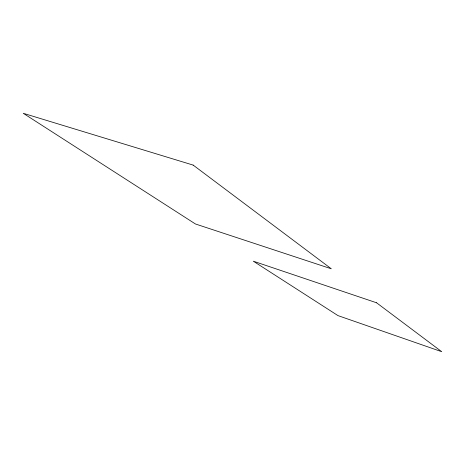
<?xml version="1.0" encoding="UTF-8"?>
<svg xmlns="http://www.w3.org/2000/svg" width="465" height="465" viewBox="0 0 465 465"><rect width="100%" height="100%" fill="white"/><g stroke="black" fill="none" stroke-linecap="round" stroke-linejoin="round"><path stroke-width="0.7" d="M193.167 165.098L23.25 113.291L195.428 223.973L331.301 268.793L193.167 165.098M376.569 302.779L253.315 261.185L337.962 315.601L441.75 351.709L376.569 302.779"/></g></svg>
